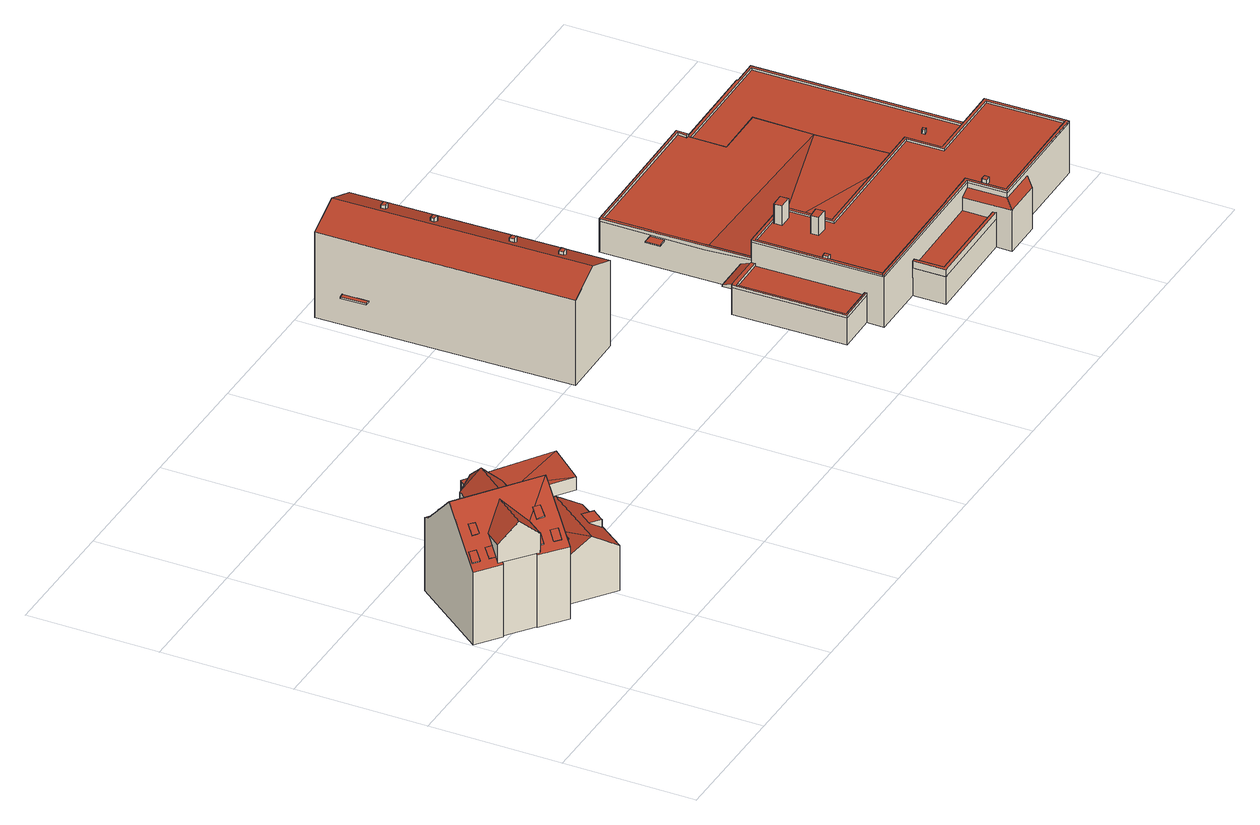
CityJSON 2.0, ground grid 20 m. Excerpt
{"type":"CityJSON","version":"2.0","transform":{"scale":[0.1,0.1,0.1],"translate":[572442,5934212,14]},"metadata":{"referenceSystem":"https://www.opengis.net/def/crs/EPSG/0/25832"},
"CityObjects":{
"building1":{"type":"Building","attributes":{"Grundfläche 2D":"216.409766","Grundhöhe NN":"14.556"},"children":["building1-1","building1-2","building1-3","building1-4","building1-5","building1-6","building1-7","building1-8","building1-9","building1-10","building1-11","building1-12"],"geometry":[{"type":"MultiSurface","lod":"3","boundaries":[[[0,1,2,3]],[[4,5,6,3,2,7]],[[8,2,1]],[[7,2,8]],[[9,10,11,12,13]],[[10,9,14,15]],[[16,17,18,19,20,21,22,23,24]],[[25,26,27,28,29,30,31]],[[29,28,27,26,32,3,33,34,20,19,18,17,16,35,36]],[[37,36,13,38,39,40,41,42]],[[43,44,45,46,47,14,9,13,36,35,48]],[[26,25,1,0,32]],[[25,31,49,8,1]],[[23,22,7,8,49]],[[21,50,51,52,34,33,6,5,4,7,22]],[[33,3,6]],[[0,3,32]],[[39,53,54,38,13,12,11,40]],[[45,15,14,47,55,56,46]],[[15,45,44,41,40,11,10]],[[24,23,57,58]],[[48,35,16,24,58,59]],[[43,48,59,60]],[[44,43,60,61]],[[41,44,61,62]],[[42,41,62,63]],[[37,42,63,64]],[[30,29,36,37,64,65]],[[31,30,65,66]],[[49,31,66,67]],[[23,49,67,57]],[[59,58,57,67,66,65,64,63,62,61,60]]],"semantics":{"surfaces":[{"type":"RoofSurface"},{"type":"WallSurface"},{"type":"GroundSurface"}],"values":[0,0,0,0,0,0,0,0,0,0,0,1,1,1,1,1,1,1,1,1,1,1,1,1,1,1,1,1,1,1,1,2]}}]},
"building1-1":{"type":"BuildingInstallation","parents":["building1"],"geometry":[{"type":"MultiSurface","lod":"3","boundaries":[[[68,69,70,71]],[[69,68,72,73]],[[71,70,74,75]],[[68,71,75,72]],[[70,69,73,74]]],"semantics":{"surfaces":[{"type":"RoofSurface"},{"type":"WallSurface"}],"values":[0,1,1,1,1]}}]},
"building1-2":{"type":"BuildingInstallation","parents":["building1"],"geometry":[{"type":"MultiSurface","lod":"3","boundaries":[[[76,51,50,77]],[[52,51,76,78]],[[21,79,77,50]],[[79,19,80,78,76,77]],[[80,34,52,78]]],"semantics":{"surfaces":[{"type":"RoofSurface"},{"type":"WallSurface"}],"values":[0,0,1,1,1]}}]},
"building1-3":{"type":"BuildingInstallation","parents":["building1"],"geometry":[{"type":"MultiSurface","lod":"3","boundaries":[[[81,82,83,84]],[[84,83,85,86]],[[81,84,86,87]],[[81,87,88,82]],[[83,82,88,85]]],"semantics":{"surfaces":[{"type":"RoofSurface"},{"type":"WallSurface"}],"values":[0,1,1,1,1]}}]},
"building1-4":{"type":"BuildingInstallation","parents":["building1"],"geometry":[{"type":"MultiSurface","lod":"3","boundaries":[[[89,90,91,92]],[[93,89,92,94]],[[95,90,89,93,96,27]],[[97,94,92,91,98,28]],[[93,94,97,96]],[[91,90,95,98]]],"semantics":{"surfaces":[{"type":"RoofSurface"},{"type":"WallSurface"}],"values":[0,0,1,1,1,1]}}]},
"building1-5":{"type":"BuildingInstallation","parents":["building1"],"geometry":[{"type":"MultiSurface","lod":"3","boundaries":[[[99,100,54,53]],[[54,100,101,38]],[[39,102,99,53]],[[102,101,100,99]]],"semantics":{"surfaces":[{"type":"RoofSurface"},{"type":"WallSurface"}],"values":[0,1,1,1]}}]},
"building1-6":{"type":"BuildingInstallation","parents":["building1"],"geometry":[{"type":"MultiSurface","lod":"3","boundaries":[[[103,104,105,106]],[[106,105,107,108]],[[103,106,108,109]],[[104,103,109,110]],[[105,104,110,107]]],"semantics":{"surfaces":[{"type":"RoofSurface"},{"type":"WallSurface"}],"values":[0,1,1,1,1]}}]},
"building1-7":{"type":"BuildingInstallation","parents":["building1"],"geometry":[{"type":"MultiSurface","lod":"3","boundaries":[[[111,112,113,114]],[[114,113,115,116]],[[111,114,116,117]],[[112,111,117,118]],[[113,112,118,115]]],"semantics":{"surfaces":[{"type":"RoofSurface"},{"type":"WallSurface"}],"values":[0,1,1,1,1]}}]},
"building1-8":{"type":"BuildingInstallation","parents":["building1"],"geometry":[{"type":"MultiSurface","lod":"3","boundaries":[[[119,56,55,120]],[[120,55,47,121]],[[121,122,119,120]],[[122,46,56,119]]],"semantics":{"surfaces":[{"type":"RoofSurface"},{"type":"WallSurface"}],"values":[0,1,1,1]}}]},
"building1-9":{"type":"BuildingInstallation","parents":["building1"],"geometry":[{"type":"MultiSurface","lod":"3","boundaries":[[[123,124,125]],[[126,124,123]],[[127,123,128]],[[126,123,127]],[[129,18,125,124]],[[18,130,131,128,123,125]],[[128,131,17,132,126,127]],[[132,129,124,126]]],"semantics":{"surfaces":[{"type":"RoofSurface"},{"type":"WallSurface"}],"values":[0,0,0,0,1,1,1,1]}}]},
"building1-10":{"type":"BuildingInstallation","parents":["building1"],"geometry":[{"type":"MultiSurface","lod":"3","boundaries":[[[133,134,135,136]],[[136,135,137,138]],[[133,136,138,139]],[[134,133,139,140]],[[135,134,140,137]]],"semantics":{"surfaces":[{"type":"RoofSurface"},{"type":"WallSurface"}],"values":[0,1,1,1,1]}}]},
"building1-11":{"type":"BuildingInstallation","parents":["building1"],"geometry":[{"type":"MultiSurface","lod":"3","boundaries":[[[141,142,143,144]],[[144,143,145,146]],[[141,144,146,147]],[[142,141,147,148]],[[143,142,148,145]]],"semantics":{"surfaces":[{"type":"RoofSurface"},{"type":"WallSurface"}],"values":[0,1,1,1,1]}}]},
"building1-12":{"type":"BuildingInstallation","parents":["building1"],"geometry":[{"type":"MultiSurface","lod":"3","boundaries":[[[149,150,151,152]],[[149,152,153,154]],[[154,155,150,149]],[[156,153,152,151]],[[151,150,155,156]]],"semantics":{"surfaces":[{"type":"RoofSurface"},{"type":"WallSurface"}],"values":[0,1,1,1,1]}}]},
"building2":{"type":"Building","attributes":{"Grundfläche 2D":"137.953265","Grundhöhe NN":"14.781"},"children":["building2-1","building2-2","building2-3"],"geometry":[{"type":"Solid","lod":"3","boundaries":[[[[157,158,159,160,161,162]],[[157,162,163,164,159,158]],[[165,166,167,168,169,163,162,170]],[[171,172,173,174]],[[175,176,171,177]],[[172,171,176]],[[176,175,178]],[[174,173,179,180]],[[171,174,180,181]],[[177,171,181,182]],[[175,177,182,183]],[[178,175,183,184]],[[185,176,178,184]],[[170,162,161,186,187]],[[165,170,187,188]],[[166,165,188,189]],[[167,166,189,190]],[[168,167,190,191]],[[169,168,191,192]],[[172,176,164,163,169,192,179,173]],[[164,176,185,193,159]],[[160,159,193,194]],[[161,160,194,186]],[[192,191,190,189,188,187,186,194,193,185,184,183,182,181,180,179]]]],"semantics":{"surfaces":[{"type":"RoofSurface"},{"type":"WallSurface"},{"type":"GroundSurface"}],"values":[[0,0,0,0,0,0,0,1,1,1,1,1,1,1,1,1,1,1,1,1,1,1,1,2]]}}]},
"building2-1":{"type":"BuildingInstallation","parents":["building2"],"geometry":[{"type":"MultiSurface","lod":"3","boundaries":[[[195,196,197,198]],[[198,197,199,200]],[[195,198,200,201]],[[196,195,201,202]],[[197,196,202,199]]],"semantics":{"surfaces":[{"type":"RoofSurface"},{"type":"WallSurface"}],"values":[0,1,1,1,1]}}]},
"building2-2":{"type":"BuildingInstallation","parents":["building2"],"geometry":[{"type":"MultiSurface","lod":"3","boundaries":[[[203,204,205,206]],[[207,203,206,208]],[[209,208,206,205,210,158]],[[207,208,209,211]],[[212,204,203,207,211,157]],[[205,204,212,210]]],"semantics":{"surfaces":[{"type":"RoofSurface"},{"type":"WallSurface"}],"values":[0,0,1,1,1,1]}}]},
"building2-3":{"type":"BuildingInstallation","parents":["building2"],"geometry":[{"type":"MultiSurface","lod":"3","boundaries":[[[213,214,215,216,217,218]],[[219,166,167,220,216,215,214,213]],[[220,217,216]],[[219,213,218]]],"semantics":{"surfaces":[{"type":"RoofSurface"},{"type":"WallSurface"}],"values":[0,1,1,1]}}]},
"building3":{"type":"Building","attributes":{"Grundfläche 2D":"69.636316","Grundhöhe NN":"15.038"},"geometry":[{"type":"Solid","lod":"3","boundaries":[[[[221,222,223]],[[224,222,221]],[[225,221,223,226]],[[227,228,223,222]],[[228,229,226,223]],[[229,230,225,226]],[[230,231,221,225]],[[231,232,224,221]],[[232,227,222,224]],[[232,231,230,229,228,227]]]],"semantics":{"surfaces":[{"type":"RoofSurface"},{"type":"WallSurface"},{"type":"GroundSurface"}],"values":[[0,0,0,1,1,1,1,1,1,2]]}}]},
"building4":{"type":"Building","attributes":{"Grundfläche 2D":"413.487481","Grundhöhe NN":"14.946"},"children":["building4-1","building4-2","building4-3","building4-4","building4-5"],"geometry":[{"type":"Solid","lod":"3","boundaries":[[[[233,234,235,236,237]],[[233,238,239,234]],[[238,233,237,240,241]],[[239,238,241,242]],[[235,234,239,242,243]],[[236,235,243,240,237]],[[243,242,241,240]]]],"semantics":{"surfaces":[{"type":"RoofSurface"},{"type":"WallSurface"},{"type":"GroundSurface"}],"values":[[0,0,1,1,1,1,2]]}}]},
"building4-1":{"type":"BuildingInstallation","parents":["building4"],"geometry":[{"type":"MultiSurface","lod":"3","boundaries":[[[244,245,246,247]],[[248,249,245,244]],[[250,251,246,245,249]],[[251,252,247,246]],[[248,244,247,252,253]]],"semantics":{"surfaces":[{"type":"RoofSurface"},{"type":"WallSurface"}],"values":[0,1,1,1,1]}}]},
"building4-2":{"type":"BuildingInstallation","parents":["building4"],"geometry":[{"type":"MultiSurface","lod":"3","boundaries":[[[254,255,256,257]],[[257,256,258,259]],[[254,257,259,260]],[[255,254,260,261]],[[256,255,261,258]]],"semantics":{"surfaces":[{"type":"RoofSurface"},{"type":"WallSurface"}],"values":[0,1,1,1,1]}}]},
"building4-3":{"type":"BuildingInstallation","parents":["building4"],"geometry":[{"type":"MultiSurface","lod":"3","boundaries":[[[262,263,264,265]],[[265,264,266,267]],[[262,265,267,268]],[[263,262,268,269]],[[264,263,269,266]]],"semantics":{"surfaces":[{"type":"RoofSurface"},{"type":"WallSurface"}],"values":[0,1,1,1,1]}}]},
"building4-4":{"type":"BuildingInstallation","parents":["building4"],"geometry":[{"type":"MultiSurface","lod":"3","boundaries":[[[270,271,272,273]],[[273,272,274,275]],[[270,273,275,276]],[[271,270,276,277]],[[272,271,277,274]]],"semantics":{"surfaces":[{"type":"RoofSurface"},{"type":"WallSurface"}],"values":[0,1,1,1,1]}}]},
"building4-5":{"type":"BuildingInstallation","parents":["building4"],"geometry":[{"type":"MultiSurface","lod":"3","boundaries":[[[278,279,280,281]],[[282,283,281,280]],[[283,284,278,281]],[[284,285,279,278]],[[285,282,280,279]],[[285,284,283,282]]],"semantics":{"surfaces":[{"type":"RoofSurface"},{"type":"WallSurface"},{"type":"OuterCeilingSurface"}],"values":[0,1,1,1,1,2]}}]},
"building5":{"type":"Building","attributes":{"Grundfläche 2D":"2095.472020","Grundhöhe NN":"16.182"},"children":["building5-1","building5-2","building5-3","building5-4","building5-5","building5-6","building5-7","building5-8"],"geometry":[{"type":"MultiSurface","lod":"3","boundaries":[[[286,287,288,289,290,291,292,293,294,295,296,297,298,299]],[[300,301,302,303,304,305,306,307,308,309]],[[310,311,312,313,314,315,316,317,318]],[[319,320,321,322,323,324,325,326,327,328,329,330,331,332,333,334,335,336]],[[337,338,327,326,339,340,341,342,335,334,343,344]],[[345,346,347,348,349]],[[350,351,349]],[[351,345,349]],[[352,353,346,345,354,355,356,357,358,359,360,361,362]],[[363,364,365,366,367,368,369]],[[370,371,372,373]],[[374,375,376,377,378,379]],[[380,381,382,383,384,385,386,387,388,389,390,391,392,393]],[[394,395,396,397]],[[395,398,399,396]],[[347,346,353,352,362,361,294,293,292,291,290,289,348]],[[359,296,295,294,361,360]],[[297,296,359,358]],[[358,357,400,299,298,297]],[[401,286,299,400]],[[287,286,401,402]],[[287,402,403,404,288]],[[405,406,303,302]],[[406,407,304,303]],[[407,408,305,304]],[[408,409,306,305]],[[300,309,365,364]],[[301,300,364,363]],[[373,372,314,313]],[[315,314,372,371]],[[371,370,316,315]],[[318,410,411,310]],[[411,412,311,310]],[[412,413,312,311]],[[414,415,328,327]],[[415,416,329,328]],[[416,417,330,329]],[[417,418,331,330]],[[418,419,332,331]],[[419,420,333,332]],[[420,421,334,333]],[[385,384,336,335]],[[319,383,382,320]],[[321,320,382,381]],[[322,321,381,380]],[[323,322,380,393]],[[324,323,393,392]],[[325,324,392,391]],[[326,325,391,390]],[[422,414,327,338]],[[326,390,389,339]],[[340,339,389,388]],[[341,340,388,387]],[[387,386,342,341]],[[386,385,335,342]],[[421,423,343,334]],[[423,424,344,343]],[[424,425,337,344]],[[425,422,338,337]],[[345,351,368,367,354]],[[354,367,366,355]],[[309,308,357,356,355,366,365]],[[400,357,308,307]],[[409,426,427,401,400,307,306]],[[402,401,427,428]],[[429,430,431,317,404,403,402,428]],[[379,378,377,394,397,424,423,432,433]],[[424,397,396,425]],[[434,422,425,396,399,435]],[[415,414,422,434,436]],[[405,302,301,363,369,416,415,436,437]],[[417,416,369,368,351]],[[417,351,350,418]],[[418,350,349,419]],[[289,288,420,419,349,348]],[[317,316,370,373,313,312,413,438,432,423,421,420,288,404]],[[375,439,440,395,394,377,376]],[[398,395,440,441]],[[399,398,441,435]],[[406,405,437,442]],[[407,406,442,443]],[[408,407,443,444]],[[409,408,444,426]],[[445,411,410,431,430,429]],[[412,411,445,446]],[[413,412,446,438]],[[374,379,433,447]],[[375,374,447,439]],[[429,428,427,426,444,443,442,437,436,434,435,441,440,439,447,433,432,438,446,445]]],"semantics":{"surfaces":[{"type":"RoofSurface"},{"type":"WallSurface"},{"type":"GroundSurface"}],"values":[0,0,0,0,0,0,0,0,0,0,0,0,0,0,0,1,1,1,1,1,1,1,1,1,1,1,1,1,1,1,1,1,1,1,1,1,1,1,1,1,1,1,1,1,1,1,1,1,1,1,1,1,1,1,1,1,1,1,1,1,1,1,1,1,1,1,1,1,1,1,1,1,1,1,1,1,1,1,1,1,1,1,1,1,1,1,1,1,2]}}]},
"building5-1":{"type":"BuildingInstallation","parents":["building5"],"geometry":[{"type":"MultiSurface","lod":"3","boundaries":[[[448,449,450,451]],[[452,453,451,450]],[[448,451,453,454]],[[449,448,454,455]],[[455,452,450,449]]],"semantics":{"surfaces":[{"type":"RoofSurface"},{"type":"WallSurface"}],"values":[0,1,1,1,1]}}]},
"building5-2":{"type":"BuildingInstallation","parents":["building5"],"geometry":[{"type":"MultiSurface","lod":"3","boundaries":[[[456,457,458,459,460,461]],[[379,374,457,456]],[[374,375,458,457]],[[376,459,458,375]],[[376,462,460,459]],[[462,378,461,460]],[[378,379,456,461]]],"semantics":{"surfaces":[{"type":"RoofSurface"},{"type":"WallSurface"}],"values":[0,1,1,1,1,1,1]}}]},
"building5-3":{"type":"BuildingInstallation","parents":["building5"],"geometry":[{"type":"MultiSurface","lod":"3","boundaries":[[[463,464,465,466]],[[466,465,467,468]],[[463,466,468,469]],[[464,463,469,470]],[[465,464,470,467]]],"semantics":{"surfaces":[{"type":"RoofSurface"},{"type":"WallSurface"}],"values":[0,1,1,1,1]}}]},
"building5-4":{"type":"BuildingInstallation","parents":["building5"],"geometry":[{"type":"MultiSurface","lod":"3","boundaries":[[[471,472,473,474]],[[475,474,473,336,384]],[[475,476,471,474]],[[383,319,472,471,476]],[[319,336,473,472]]],"semantics":{"surfaces":[{"type":"RoofSurface"},{"type":"WallSurface"}],"values":[0,1,1,1,1]}}]},
"building5-5":{"type":"BuildingInstallation","parents":["building5"],"geometry":[{"type":"MultiSurface","lod":"3","boundaries":[[[477,478,479,480]],[[480,479,481,482]],[[477,480,482,483]],[[478,477,483,484]],[[479,478,484,481]]],"semantics":{"surfaces":[{"type":"RoofSurface"},{"type":"WallSurface"}],"values":[0,1,1,1,1]}}]},
"building5-6":{"type":"BuildingInstallation","parents":["building5"],"geometry":[{"type":"MultiSurface","lod":"3","boundaries":[[[485,486,487,488]],[[488,487,489,490]],[[485,488,490,491]],[[486,485,491,492]],[[487,486,492,489]]],"semantics":{"surfaces":[{"type":"RoofSurface"},{"type":"WallSurface"}],"values":[0,1,1,1,1]}}]},
"building5-7":{"type":"BuildingInstallation","parents":["building5"],"geometry":[{"type":"MultiSurface","lod":"3","boundaries":[[[493,494,495,496]],[[497,498,496,495]],[[498,499,493,496]],[[499,500,494,493]],[[500,497,495,494]],[[500,499,498,497]]],"semantics":{"surfaces":[{"type":"RoofSurface"},{"type":"WallSurface"},{"type":"OuterCeilingSurface"}],"values":[0,1,1,1,1,2]}}]},
"building5-8":{"type":"BuildingInstallation","parents":["building5"],"geometry":[{"type":"MultiSurface","lod":"3","boundaries":[[[501,318,317,502]],[[317,431,430,503,502]],[[501,502,503,504]],[[501,504,505,410,318]],[[431,410,505,430]],[[505,504,503,430]]],"semantics":{"surfaces":[{"type":"RoofSurface"},{"type":"WallSurface"},{"type":"OuterCeilingSurface"}],"values":[0,1,1,1,1,2]}}]}
},
"vertices":[
[162,258,153],[177,279,153],[152,297,182],[118,252,182],[125,314,153],[119,306,153],[111,296,153],[126,316,153],[171,323,153],[96,241,182],[59,194,182],[84,175,154],[88,180,154],[103,200,154],[53,237,154],[34,213,154],[85,342,129],[87,341,129],[96,335,129],[118,318,129],[124,313,129],[125,314,128],[126,316,127],[136,318,123],[92,351,123],[177,279,127],[174,275,129],[184,268,129],[192,262,129],[200,256,129],[206,264,123],[176,287,123],[162,258,150],[111,296,151],[119,306,138],[47,292,192],[162,206,192],[117,147,121],[95,190,141],[88,180,130],[84,175,123],[80,178,123],[79,177,122],[38,207,122],[40,209,124],[34,213,124],[38,218,130],[45,227,141],[3,234,122],[171,323,109],[125,314,129],[124,313,130],[119,306,139],[88,180,131],[95,190,142],[45,227,142],[38,218,131],[136,318,6],[92,351,6],[3,234,6],[38,207,6],[40,209,6],[80,178,6],[79,177,6],[117,147,6],[206,264,6],[176,287,6],[171,323,6],
[26,241,142],[17,248,142],[10,239,131],[19,232,131],[26,241,141],[17,248,141],[10,239,130],[19,232,130],
[118,318,130],[119,319,130],[113,311,139],[119,319,129],[113,311,138],
[119,204,167],[112,194,155],[121,187,156],[128,197,167],[121,187,155],[128,197,166],[119,204,166],[112,194,154],
[184,268,130],[178,260,140],[186,254,140],[192,262,130],[185,269,130],[193,263,129],[178,260,139],[185,269,129],[193,263,128],[186,254,139],
[95,175,131],[102,184,142],[102,184,141],[95,175,130],
[74,307,165],[80,314,156],[72,321,156],[66,313,165],[72,321,155],[66,313,164],[74,307,164],[80,314,155],
[105,284,165],[111,292,155],[102,298,155],[96,291,165],[102,298,154],[96,291,164],[105,284,164],[111,292,154],
[30,224,131],[37,233,142],[37,233,141],[30,224,130],
[89,340,130],[90,327,140],[96,335,130],[82,333,140],[87,341,130],[88,341,130],[90,327,139],[89,340,129],[88,341,129],[82,333,139],
[107,166,130],[116,159,130],[123,168,142],[114,175,142],[123,168,141],[114,175,141],[107,166,129],[116,159,129],
[162,240,166],[171,233,166],[178,242,155],[169,249,155],[178,242,154],[169,249,154],[162,240,165],[171,233,165],
[43,262,167],[36,252,156],[45,246,156],[51,255,167],[51,255,166],[43,262,166],[36,252,155],[45,246,155],
[188,209,89],[190,217,87],[194,232,83],[190,235,80],[141,167,80],[173,143,106],[239,230,106],[209,253,83],[235,158,81],[233,159,82],[246,176,82],[248,174,81],[271,206,81],[206,118,80],[271,242,45],[239,230,45],[268,208,45],[285,231,45],[248,313,43],[209,253,43],[298,278,45],[205,256,43],[268,208,8],[285,231,8],[271,242,8],[298,278,8],[248,313,8],[205,256,8],[209,253,8],[141,167,8],[206,118,8],[235,158,8],[233,159,8],[246,176,8],[248,174,8],[271,206,8],[194,232,8],[190,235,8],
[166,189,86],[161,183,86],[171,176,94],[176,182,94],[171,176,93],[176,182,93],[166,189,85],[161,183,85],
[188,209,90],[194,205,94],[198,211,94],[190,217,88],[184,213,86],[188,218,87],[188,218,86],[198,211,93],[184,213,85],[194,205,93],
[232,157,94],[233,159,94],[246,176,94],[247,176,94],[232,188,94],[217,169,94],[232,157,82],[247,176,82],
[343,336,33],[395,277,31],[430,325,38],[333,322,31],[288,376,33],[309,406,38],[395,277,10],[430,325,10],[309,406,10],[288,376,10],[343,336,10],[333,322,10],
[676,393,168],[667,778,168],[614,777,145],[615,697,145],[622,392,145],[729,394,145],[721,779,145],[622,392,9],[729,394,9],[721,779,9],[614,777,9],
[696,517,167],[696,524,167],[688,524,167],[688,517,167],[696,517,158],[696,524,158],[691,524,160],[688,524,162],[688,517,162],[691,517,161],
[685,640,167],[685,634,167],[694,634,167],[693,640,167],[694,634,158],[693,640,158],[685,640,162],[685,634,162],
[684,706,167],[692,707,167],[692,713,167],[683,713,167],[692,713,158],[683,713,162],[684,706,162],[692,707,158],
[689,451,167],[690,444,167],[698,444,167],[698,451,167],[698,444,158],[698,451,158],[689,451,162],[690,444,162],
[607,735,58],[608,697,58],[615,697,58],[615,736,58],[615,697,56],[615,736,56],[607,735,56],[608,697,56],
[1144,504,76],[908,500,76],[912,276,76],[916,276,76],[915,344,76],[915,345,76],[913,425,76],[913,426,76],[912,497,76],[952,497,76],[1140,500,76],[1140,486,76],[1143,486,76],[1144,486,76],[1332,486,70],[1337,152,70],[1342,152,70],[1337,490,70],[1298,489,70],[1298,491,70],[1144,488,70],[1144,486,70],[1143,486,70],[1143,483,70],[852,275,69],[855,104,69],[915,105,69],[915,108,69],[858,107,69],[855,269,69],[912,270,69],[912,276,69],[854,275,69],[917,172,105],[916,271,105],[1000,272,105],[1002,197,105],[1223,201,105],[1224,145,105],[1354,147,105],[1356,31,105],[1360,31,105],[1358,152,105],[1228,150,105],[1227,205,105],[1005,202,105],[1004,277,105],[912,276,105],[915,82,105],[919,83,105],[918,164,105],[1171,24,105],[1360,27,105],[1175,28,105],[1174,88,105],[1113,87,105],[1113,86,105],[915,79,105],[1170,83,105],[1225,340,70],[915,344,70],[915,341,70],[916,276,73],[1004,277,73],[1005,202,73],[1227,205,73],[913,425,71],[915,345,70],[1224,430,72],[1144,429,72],[1143,483,72],[1143,486,72],[1140,486,72],[1140,500,72],[952,497,72],[912,497,72],[913,426,71],[1337,152,67],[1332,486,67],[1143,483,67],[1144,429,67],[1224,430,67],[1227,205,67],[1228,150,67],[912,270,65],[855,269,65],[858,107,65],[915,108,65],[1002,30,66],[1156,33,66],[1155,38,66],[1155,83,66],[1006,80,66],[1001,80,66],[1002,197,102],[1000,272,102],[916,271,102],[917,172,102],[918,164,102],[919,83,102],[1113,86,102],[1113,87,102],[1174,88,102],[1175,28,102],[1356,31,102],[1354,147,102],[1224,145,102],[1223,201,102],[1155,83,87],[1156,9,87],[1171,24,94],[1170,83,94],[1217,10,87],[1232,25,94],[1144,486,72],[1144,504,72],[908,500,72],[911,344,70],[912,276,73],[1342,152,67],[1337,490,67],[1298,489,67],[1298,491,67],[1144,488,67],[854,275,65],[852,275,65],[855,104,65],[915,105,65],[1360,31,102],[1358,152,102],[1228,150,102],[1227,205,102],[1005,202,102],[1004,277,102],[912,276,102],[915,82,102],[1360,27,102],[915,79,102],[1170,83,102],[1171,24,102],[1144,488,22],[1144,504,22],[908,500,22],[912,276,22],[912,276,61],[912,276,65],[915,79,22],[1001,80,22],[1360,27,22],[1232,25,22],[1358,152,22],[1342,152,22],[915,105,22],[1156,33,22],[1156,9,22],[1217,10,22],[1337,490,22],[1298,489,22],[1298,491,22],[852,275,22],[855,104,22],[1002,30,22],
[1301,215,74],[1296,214,74],[1296,209,74],[1301,210,74],[1296,209,67],[1301,210,67],[1301,215,67],[1296,214,67],
[1001,80,77],[1002,30,77],[1156,33,77],[1155,38,77],[1007,36,77],[1006,80,77],[1007,36,66],
[986,270,133],[966,269,133],[966,257,133],[986,257,133],[966,257,102],[986,257,102],[986,270,102],[966,269,102],
[924,172,108],[917,172,108],[918,164,108],[924,164,108],[924,164,102],[924,172,102],
[966,202,131],[983,202,131],[983,215,131],[966,214,131],[983,215,102],[966,214,102],[966,202,102],[983,202,102],
[1183,64,111],[1175,64,111],[1175,57,111],[1183,57,111],[1175,57,102],[1183,57,102],[1183,64,102],[1175,64,102],
[895,425,69],[895,403,69],[910,404,69],[910,425,69],[910,404,67],[910,425,67],[895,425,67],[895,403,67],
[854,290,63],[912,291,63],[912,291,61],[854,290,61],[854,275,61]
]}
